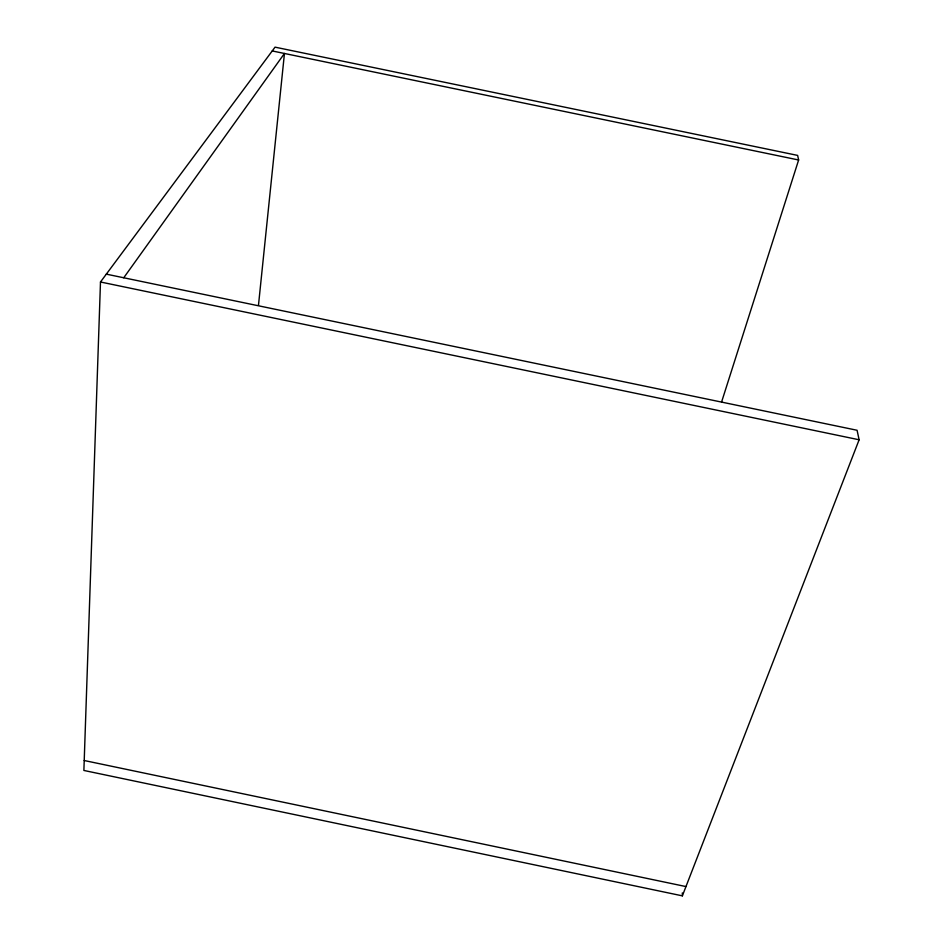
<?xml version="1.0" encoding="UTF-8"?>
<svg xmlns="http://www.w3.org/2000/svg" width="943" height="943" viewBox="0 0 943 943"><rect width="100%" height="100%" fill="white"/><g stroke="black" fill="none" stroke-linecap="round" stroke-linejoin="round"><path stroke-width="1.41" d="M721.56 402.095L798.627 159.992L797.637 155.406L275.05 47.15L100.488 281.992L83.88 770.455L682.367 895.85L859.12 439.78L857.069 430.267L106.311 274.142M258.476 305.284L284.456 53.468L123.733 277.772M272.232 50.946L798.627 159.992M100.488 281.992L859.12 439.78M84.21 760.518L685.962 886.573M682.319 892.915L682.367 895.85"/></g></svg>
